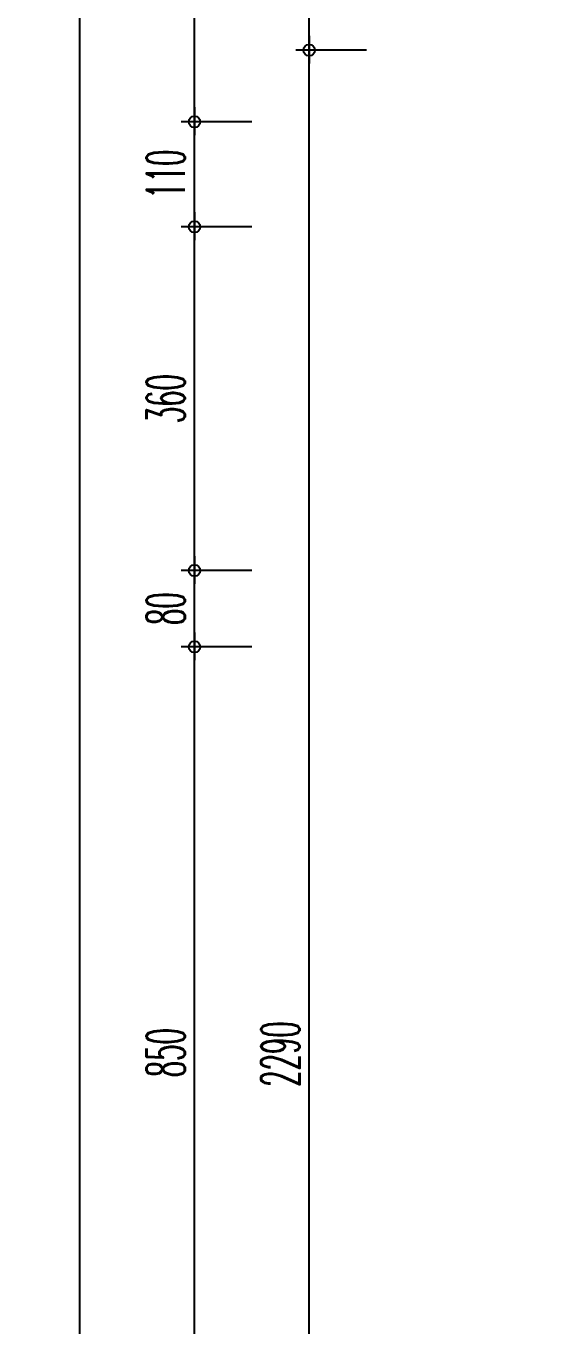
# Model space of a CAD drawing. Extents: x -5598 to 26293, y -3808 to 13850.
# Drawn here: x -3526 to -2975, y 11014 to 12375 of the extents above; entities that cross this region are included whole.
import ezdxf

# ---------------------------------------------------------------- set-up
doc = ezdxf.new("R2010")
doc.units = 0
doc.header["$LTSCALE"] = 100
doc.header["$MEASUREMENT"] = 0
doc.layers.add('OLCU DIS', color=7, linetype='Continuous')
doc.styles.add('olcu', font='romans.shx', dxfattribs={"width": 0.5})
doc.dimstyles.new('1-200', dxfattribs={"dimtxt": 40, "dimasz": 2, "dimexe": 0, "dimexo": 0, "dimgap": 10, "dimtad": 1, "dimdec": 4, "dimrnd": 0.1, "dimzin": 9, "dimdsep": 46, "dimtxsty": 'olcu', "dimblk1": 'SOL', "dimblk2": 'SAG', "dimsah": 1, "dimcen": 0, "dimse1": 1, "dimse2": 1, "dimclre": 13, "dimadec": 0, "dimazin": 0, "dimtfac": 1, "dimtdec": 4, "dimtix": 1, "dimtmove": 2, "dimatfit": 2, "dimldrblk": 'SOL', "dimfxl": 0, "dimtolj": 1, "dimarcsym": 0})

# ---------------------------------------------------------------- blocks, each defined once
blk = doc.blocks.new('SOL')
at = {"color": 0}
for p, q in [((0, 30), (0, -6.96)), ((7.58, 0), (-6.97, 0))]:
    blk.add_line(p, q, dxfattribs=at)
blk.add_circle((0, 0), 3, dxfattribs=at)
blk = doc.blocks.new('SAG')
at = {"color": 0}
for p, q in [((0, -30), (0, 6.96)), ((7.58, 0), (-6.97, 0))]:
    blk.add_line(p, q, dxfattribs=at)
blk.add_circle((0, 0), 3, dxfattribs=at)
blk = doc.blocks.new('*D340')
at = {"layer": 'OLCU DIS', "color": 0, "lineweight": -2, "transparency": 16777216}
blk.add_line((-3230, 10062), (-3230, 12348), dxfattribs=at)
at = {"layer": 'OLCU DIS', "color": 0, "lineweight": -2, "transparency": 16777216, "xscale": 2, "yscale": 2, "zscale": 2}
for name, p, rotation in [('SAG', (-3230, 12350), 90), ('SOL', (-3230, 10060), 270)]:
    blk.add_blockref(name, p, dxfattribs=dict(at, rotation=rotation))
at = {"layer": 'OLCU DIS', "color": 0, "transparency": 16777216, "insert": (-3260, 11298.6), "char_height": 40, "attachment_point": 5, "rotation": 90, "style": 'olcu'}
blk.add_mtext('\\A1;2290', dxfattribs=at)
blk = doc.blocks.new('*D341')
at = {"layer": 'OLCU DIS', "color": 0, "lineweight": -2, "transparency": 16777216}
blk.add_line((-3230, 12352), (-3230, 12638), dxfattribs=at)
at = {"layer": 'OLCU DIS', "color": 0, "lineweight": -2, "transparency": 16777216, "xscale": 2, "yscale": 2, "zscale": 2}
for name, p, rotation in [('SAG', (-3230, 12640), 90), ('SOL', (-3230, 12350), 270)]:
    blk.add_blockref(name, p, dxfattribs=dict(at, rotation=rotation))
at = {"layer": 'OLCU DIS', "color": 0, "transparency": 16777216, "insert": (-3260, 12495), "char_height": 40, "attachment_point": 5, "rotation": 90, "style": 'olcu'}
blk.add_mtext('\\A1;290', dxfattribs=at)
blk = doc.blocks.new('*D363')
at = {"layer": 'OLCU DIS', "color": 0, "lineweight": -2, "transparency": 16777216}
blk.add_line((-3350, 10877), (-3350, 11723), dxfattribs=at)
at = {"layer": 'OLCU DIS', "color": 0, "lineweight": -2, "transparency": 16777216, "xscale": 2, "yscale": 2, "zscale": 2}
for name, p, rotation in [('SAG', (-3350, 11725), 90), ('SOL', (-3350, 10875), 270)]:
    blk.add_blockref(name, p, dxfattribs=dict(at, rotation=rotation))
at = {"layer": 'OLCU DIS', "color": 0, "transparency": 16777216, "insert": (-3380, 11300), "char_height": 40, "attachment_point": 5, "rotation": 90, "style": 'olcu'}
blk.add_mtext('\\A1;850', dxfattribs=at)
blk = doc.blocks.new('*D364')
at = {"layer": 'OLCU DIS', "color": 0, "lineweight": -2, "transparency": 16777216}
blk.add_line((-3350, 11727), (-3350, 11803), dxfattribs=at)
at = {"layer": 'OLCU DIS', "color": 0, "lineweight": -2, "transparency": 16777216, "xscale": 2, "yscale": 2, "zscale": 2}
for name, p, rotation in [('SAG', (-3350, 11805), 90), ('SOL', (-3350, 11725), 270)]:
    blk.add_blockref(name, p, dxfattribs=dict(at, rotation=rotation))
at = {"layer": 'OLCU DIS', "color": 0, "transparency": 16777216, "insert": (-3380, 11765), "char_height": 40, "attachment_point": 5, "rotation": 90, "style": 'olcu'}
blk.add_mtext('\\A1;80', dxfattribs=at)
blk = doc.blocks.new('*D365')
at = {"layer": 'OLCU DIS', "color": 0, "lineweight": -2, "transparency": 16777216}
blk.add_line((-3350, 11807), (-3350, 12163), dxfattribs=at)
at = {"layer": 'OLCU DIS', "color": 0, "lineweight": -2, "transparency": 16777216, "xscale": 2, "yscale": 2, "zscale": 2}
for name, p, rotation in [('SAG', (-3350, 12165), 90), ('SOL', (-3350, 11805), 270)]:
    blk.add_blockref(name, p, dxfattribs=dict(at, rotation=rotation))
at = {"layer": 'OLCU DIS', "color": 0, "transparency": 16777216, "insert": (-3380, 11985), "char_height": 40, "attachment_point": 5, "rotation": 90, "style": 'olcu'}
blk.add_mtext('\\A1;360', dxfattribs=at)
blk = doc.blocks.new('*D366')
at = {"layer": 'OLCU DIS', "color": 0, "lineweight": -2, "transparency": 16777216}
blk.add_line((-3350, 12167), (-3350, 12273), dxfattribs=at)
at = {"layer": 'OLCU DIS', "color": 0, "lineweight": -2, "transparency": 16777216, "xscale": 2, "yscale": 2, "zscale": 2}
for name, p, rotation in [('SAG', (-3350, 12275), 90), ('SOL', (-3350, 12165), 270)]:
    blk.add_blockref(name, p, dxfattribs=dict(at, rotation=rotation))
at = {"layer": 'OLCU DIS', "color": 0, "transparency": 16777216, "insert": (-3380, 12220), "char_height": 40, "attachment_point": 5, "rotation": 90, "style": 'olcu'}
blk.add_mtext('\\A1;110', dxfattribs=at)
blk = doc.blocks.new('*D367')
at = {"layer": 'OLCU DIS', "color": 0, "lineweight": -2, "transparency": 16777216}
blk.add_line((-3350, 12277), (-3350, 12638), dxfattribs=at)
at = {"layer": 'OLCU DIS', "color": 0, "lineweight": -2, "transparency": 16777216, "xscale": 2, "yscale": 2, "zscale": 2}
for name, p, rotation in [('SAG', (-3350, 12640), 90), ('SOL', (-3350, 12275), 270)]:
    blk.add_blockref(name, p, dxfattribs=dict(at, rotation=rotation))
at = {"layer": 'OLCU DIS', "color": 0, "transparency": 16777216, "insert": (-3380, 12457.5), "char_height": 40, "attachment_point": 5, "rotation": 90, "style": 'olcu'}
blk.add_mtext('\\A1;365', dxfattribs=at)
blk = doc.blocks.new('*D368')
at = {"layer": 'OLCU DIS', "color": 0, "lineweight": -2, "transparency": 16777216}
blk.add_line((-3470, -338), (-3470, 12638), dxfattribs=at)
at = {"layer": 'OLCU DIS', "color": 0, "lineweight": -2, "transparency": 16777216, "xscale": 2, "yscale": 2, "zscale": 2}
for name, p, rotation in [('SAG', (-3470, 12640), 90), ('SOL', (-3470, -340), 270)]:
    blk.add_blockref(name, p, dxfattribs=dict(at, rotation=rotation))
at = {"layer": 'OLCU DIS', "color": 0, "transparency": 16777216, "insert": (-3500, 6150), "char_height": 40, "attachment_point": 5, "rotation": 90, "style": 'olcu'}
blk.add_mtext('\\A1;12980', dxfattribs=at)
blk = doc.blocks.new('*D369')
at = {"layer": 'OLCU DIS', "color": 0, "lineweight": -2, "transparency": 16777216}
blk.add_line((-2968, 12775), (-2762, 12775), dxfattribs=at)
at = {"layer": 'OLCU DIS', "color": 0, "lineweight": -2, "transparency": 16777216, "xscale": 2, "yscale": 2, "zscale": 2, "rotation": 180}
blk.add_blockref('SOL', (-2970, 12775), dxfattribs=at)
at = {"layer": 'OLCU DIS', "color": 0, "lineweight": -2, "transparency": 16777216, "xscale": 2, "yscale": 2, "zscale": 2}
blk.add_blockref('SAG', (-2760, 12775), dxfattribs=at)
at = {"layer": 'OLCU DIS', "color": 0, "transparency": 16777216, "insert": (-2865, 12805), "char_height": 40, "attachment_point": 5, "style": 'olcu'}
blk.add_mtext('\\A1;210', dxfattribs=at)

msp = doc.modelspace()

# ---------------------------------------------------------------- dimensions: what is measured, and where the dimension line sits
at = {"layer": 'OLCU DIS', "color": 7}
dim = msp.add_linear_dim(base=(-2760, 12775), p1=(-2970, 10060), p2=(-2760, 10060), dimstyle='1-200', dxfattribs=at)
dim.commit()
dim.dimension.update_dxf_attribs({"geometry": '*D369', "text_midpoint": (-2865, 12805)})
for base, p1, p2, picture, middle in [((-3470, 12640), (-3170, -340), (-3170, 12640), '*D368', (-3500, 6150)), ((-3350, 12640), (-3045, 12275), (-3170, 12640), '*D367', (-3380, 12457.5)), ((-3230, 12640), (-2760, 12350), (270, 12640), '*D341', (-3260, 12495)), ((-3350, 12275), (-3045, 12165), (-3045, 12275), '*D366', (-3380, 12220)), ((-3350, 12165), (-3025.42624, 11805), (-3045, 12165), '*D365', (-3380, 11985)), ((-3350, 11805), (-3045, 11725), (-3025.42624, 11805), '*D364', (-3380, 11765)), ((-3350, 11725), (-3045, 10875), (-3045, 11725), '*D363', (-3380, 11300))]:
    dim = msp.add_linear_dim(base=base, p1=p1, p2=p2, angle=90, dimstyle='1-200', dxfattribs=at)
    dim.commit()
    dim.dimension.update_dxf_attribs({"geometry": picture, "text_midpoint": middle})
dim = msp.add_linear_dim(base=(-3230, 12350), p1=(-2970, 10060), p2=(-2760, 12350), angle=90, dimstyle='1-200', dxfattribs=at)
dim.commit()
dim.dimension.update_dxf_attribs({"geometry": '*D340', "text_midpoint": (-3260, 11298.57905), "dimtype": 160})

doc.saveas('drawing.dxf')
